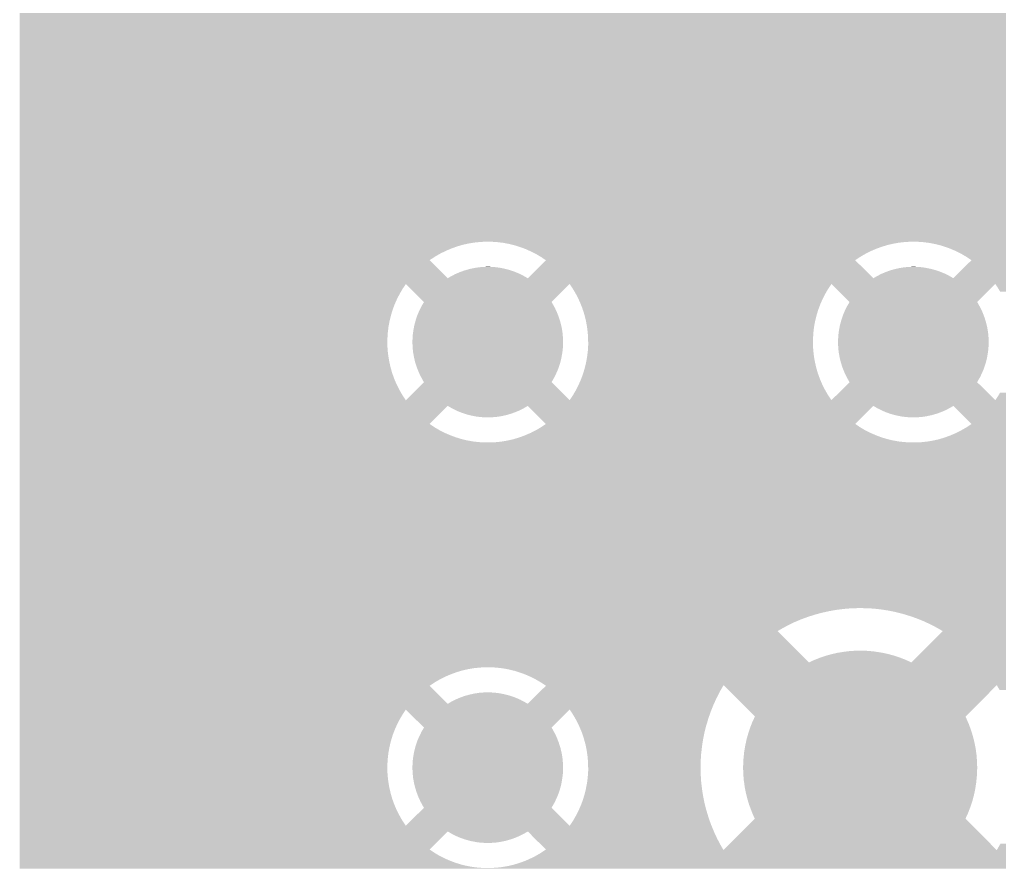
# Model space of a CAD drawing. Extents: x 295 to 953, y 10 to 290.
# Drawn here: x 660.22 to 673.09, y 111.4 to 122.55 of the extents above; entities that cross this region are included whole.
import ezdxf

# ---------------------------------------------------------------- set-up
doc = ezdxf.new("R2010")
doc.units = 0
doc.header["$LTSCALE"] = 5
doc.header["$MEASUREMENT"] = 0
doc.layers.add('PWR1', color=7, linetype='CONTINUOUS')

msp = doc.modelspace()

# ---------------------------------------------------------------- linework, layer by layer
at = {"layer": 'PWR1'}
for points in [[(660.222, 119.633), (660.222, 125.004), (712.47, 119.633), (712.47, 125.004)], [(660.222, 119.628), (660.222, 119.633), (666.261, 119.628), (666.338, 119.633)], [(660.222, 119.62), (660.222, 119.628), (666.185, 119.62), (666.261, 119.628)], [(660.222, 119.607), (660.222, 119.62), (666.109, 119.607), (666.185, 119.62)], [(660.222, 119.59), (660.222, 119.607), (666.034, 119.59), (666.109, 119.607)], [(660.222, 119.568), (660.222, 119.59), (665.961, 119.568), (666.034, 119.59)], [(660.222, 119.542), (660.222, 119.568), (665.889, 119.542), (665.961, 119.568)], [(660.222, 119.512), (660.222, 119.542), (665.818, 119.512), (665.889, 119.542)], [(660.222, 119.478), (660.222, 119.512), (665.749, 119.478), (665.818, 119.512)], [(666.415, 119.632), (666.338, 119.633), (671.917, 119.632), (671.926, 119.633)], [(666.47, 119.628), (666.415, 119.632), (671.849, 119.628), (671.917, 119.632)], [(666.491, 119.627), (666.47, 119.628), (671.837, 119.627), (671.849, 119.628)], [(666.549, 119.62), (666.491, 119.627), (671.773, 119.62), (671.837, 119.627)], [(666.568, 119.618), (666.549, 119.62), (671.76, 119.618), (671.773, 119.62)], [(666.626, 119.607), (666.568, 119.618), (671.697, 119.607), (671.76, 119.618)], [(666.643, 119.604), (666.626, 119.607), (671.684, 119.604), (671.697, 119.607)], [(666.701, 119.59), (666.643, 119.604), (671.622, 119.59), (671.684, 119.604)], [(666.718, 119.586), (666.701, 119.59), (671.609, 119.586), (671.622, 119.59)], [(666.775, 119.568), (666.718, 119.586), (671.549, 119.568), (671.609, 119.586)], [(666.791, 119.563), (666.775, 119.568), (671.535, 119.563), (671.549, 119.568)], [(666.848, 119.542), (666.791, 119.563), (671.477, 119.542), (671.535, 119.563)], [(666.863, 119.537), (666.848, 119.542), (671.463, 119.537), (671.477, 119.542)], [(666.918, 119.512), (666.863, 119.537), (671.406, 119.512), (671.463, 119.537)], [(666.933, 119.506), (666.918, 119.512), (671.393, 119.506), (671.406, 119.512)], [(672.003, 119.632), (671.926, 119.633), (712.47, 119.632), (712.47, 119.633)], [(672.079, 119.627), (672.003, 119.632), (712.47, 119.627), (712.47, 119.632)], [(672.156, 119.618), (672.079, 119.627), (712.47, 119.618), (712.47, 119.627)], [(672.231, 119.604), (672.156, 119.618), (712.47, 119.604), (712.47, 119.618)], [(672.306, 119.586), (672.231, 119.604), (712.47, 119.586), (712.47, 119.604)], [(672.379, 119.563), (672.306, 119.586), (712.47, 119.563), (712.47, 119.586)], [(672.451, 119.537), (672.379, 119.563), (712.47, 119.537), (712.47, 119.563)], [(672.463, 119.531), (672.451, 119.537), (712.47, 119.531), (712.47, 119.537)], [(672.494, 119.518), (672.463, 119.531), (696.916, 119.518), (697.148, 119.531)], [(672.521, 119.506), (672.494, 119.518), (696.868, 119.506), (696.916, 119.518)], [(660.222, 119.44), (660.222, 119.478), (665.682, 119.44), (665.749, 119.478)], [(660.222, 119.398), (660.222, 119.44), (665.618, 119.398), (665.682, 119.44)], [(660.222, 119.39), (660.222, 119.398), (665.605, 119.39), (665.618, 119.398)], [(660.222, 119.152), (660.222, 119.39), (665.843, 119.152), (665.605, 119.39)], [(666.894, 119.152), (667.132, 119.389), (671.431, 119.152), (671.193, 119.389)], [(666.987, 119.478), (666.933, 119.506), (671.337, 119.478), (671.393, 119.506)], [(667.002, 119.471), (666.987, 119.478), (671.324, 119.471), (671.337, 119.478)], [(667.054, 119.44), (667.002, 119.471), (671.27, 119.44), (671.324, 119.471)], [(667.068, 119.432), (667.054, 119.44), (671.258, 119.432), (671.27, 119.44)], [(667.118, 119.398), (667.068, 119.432), (671.206, 119.398), (671.258, 119.432)], [(667.132, 119.39), (667.118, 119.398), (671.193, 119.39), (671.206, 119.398)], [(667.132, 119.389), (667.132, 119.39), (671.193, 119.389), (671.193, 119.39)], [(672.59, 119.471), (672.521, 119.506), (696.732, 119.471), (696.868, 119.506)], [(672.608, 119.46), (672.59, 119.471), (696.69, 119.46), (696.732, 119.471)], [(672.656, 119.432), (672.608, 119.46), (696.63, 119.432), (696.69, 119.46)], [(672.72, 119.389), (672.656, 119.432), (696.54, 119.389), (696.63, 119.432)], [(672.691, 119.361), (672.72, 119.389), (696.479, 119.361), (696.54, 119.389)], [(666.023, 119.24), (666.063, 119.255), (666.716, 119.24), (666.672, 119.255)], [(666.063, 119.255), (666.086, 119.261), (666.672, 119.255), (666.653, 119.261)], [(666.086, 119.261), (666.127, 119.273), (666.653, 119.261), (666.608, 119.273)], [(666.127, 119.273), (666.151, 119.278), (666.608, 119.273), (666.588, 119.278)], [(666.151, 119.278), (666.192, 119.287), (666.588, 119.278), (666.542, 119.287)], [(666.192, 119.287), (666.217, 119.291), (666.542, 119.287), (666.523, 119.291)], [(666.217, 119.291), (666.258, 119.297), (666.523, 119.291), (666.475, 119.297)], [(666.258, 119.297), (666.286, 119.299), (666.475, 119.297), (666.457, 119.299)], [(666.286, 119.299), (666.324, 119.302), (666.457, 119.299), (666.404, 119.302)], [(666.324, 119.302), (666.391, 119.303), (666.404, 119.302), (666.391, 119.303)], [(671.611, 119.24), (671.651, 119.255), (672.304, 119.24), (672.26, 119.255)], [(671.651, 119.255), (671.674, 119.261), (672.26, 119.255), (672.241, 119.261)], [(671.674, 119.261), (671.715, 119.273), (672.241, 119.261), (672.196, 119.273)], [(671.715, 119.273), (671.739, 119.278), (672.196, 119.273), (672.176, 119.278)], [(671.739, 119.278), (671.78, 119.287), (672.176, 119.278), (672.13, 119.287)], [(671.78, 119.287), (671.805, 119.291), (672.13, 119.287), (672.111, 119.291)], [(671.805, 119.291), (671.846, 119.297), (672.111, 119.291), (672.063, 119.297)], [(671.846, 119.297), (671.874, 119.299), (672.063, 119.297), (672.045, 119.299)], [(671.874, 119.299), (671.912, 119.302), (672.045, 119.299), (671.992, 119.302)], [(671.912, 119.302), (671.979, 119.303), (671.992, 119.302), (671.979, 119.303)], [(672.553, 119.223), (672.691, 119.361), (696.291, 119.223), (696.479, 119.361)], [(660.222, 119.077), (660.222, 119.152), (696.157, 119.077), (696.226, 119.152)], [(665.843, 119.152), (665.881, 119.175), (666.894, 119.152), (666.855, 119.175)], [(665.881, 119.175), (665.901, 119.185), (666.855, 119.175), (666.837, 119.185)], [(665.901, 119.185), (665.94, 119.206), (666.837, 119.185), (666.796, 119.206)], [(665.94, 119.206), (665.961, 119.215), (666.796, 119.206), (666.777, 119.215)], [(665.961, 119.215), (666.001, 119.232), (666.777, 119.215), (666.735, 119.232)], [(666.001, 119.232), (666.023, 119.24), (666.735, 119.232), (666.716, 119.24)], [(671.431, 119.152), (671.469, 119.175), (672.482, 119.152), (672.443, 119.175)], [(671.469, 119.175), (671.489, 119.185), (672.443, 119.175), (672.425, 119.185)], [(671.489, 119.185), (671.528, 119.206), (672.425, 119.185), (672.384, 119.206)], [(671.528, 119.206), (671.549, 119.215), (672.384, 119.206), (672.365, 119.215)], [(671.549, 119.215), (671.589, 119.232), (672.365, 119.215), (672.323, 119.232)], [(671.589, 119.232), (671.611, 119.24), (672.323, 119.232), (672.304, 119.24)], [(672.482, 119.152), (672.553, 119.223), (696.226, 119.152), (696.291, 119.223)], [(660.222, 119.014), (660.222, 119.077), (665.251, 119.014), (665.293, 119.077)], [(660.222, 118.947), (660.222, 119.014), (665.212, 118.947), (665.251, 119.014)], [(665.531, 118.84), (665.293, 119.077), (667.206, 118.84), (667.444, 119.077)], [(667.47, 119.039), (667.444, 119.077), (670.856, 119.039), (670.881, 119.077)], [(667.486, 119.014), (667.47, 119.039), (670.839, 119.014), (670.856, 119.039)], [(667.51, 118.974), (667.486, 119.014), (670.815, 118.974), (670.839, 119.014)], [(671.119, 118.84), (670.881, 119.077), (672.794, 118.84), (673.032, 119.077)], [(673.05, 119.052), (673.032, 119.077), (696.133, 119.052), (696.157, 119.077)], [(673.058, 119.039), (673.05, 119.052), (696.125, 119.039), (696.133, 119.052)], [(673.098, 118.974), (673.058, 119.039), (696.085, 118.974), (696.125, 119.039)], [(660.222, 118.879), (660.222, 118.947), (665.177, 118.879), (665.212, 118.947)], [(660.222, 118.809), (660.222, 118.879), (665.146, 118.809), (665.177, 118.879)], [(667.525, 118.947), (667.51, 118.974), (670.8, 118.947), (670.815, 118.974)], [(667.547, 118.906), (667.525, 118.947), (670.779, 118.906), (670.8, 118.947)], [(667.56, 118.879), (667.547, 118.906), (670.765, 118.879), (670.779, 118.906)], [(667.579, 118.837), (667.56, 118.879), (670.746, 118.837), (670.765, 118.879)], [(660.222, 118.737), (660.222, 118.809), (665.119, 118.737), (665.146, 118.809)], [(665.468, 118.723), (665.488, 118.763), (667.269, 118.723), (667.25, 118.763)], [(665.488, 118.763), (665.497, 118.782), (667.25, 118.763), (667.239, 118.782)], [(665.497, 118.782), (665.52, 118.821), (667.239, 118.782), (667.218, 118.821)], [(665.52, 118.821), (665.531, 118.84), (667.218, 118.821), (667.206, 118.84)], [(667.591, 118.809), (667.579, 118.837), (670.734, 118.809), (670.746, 118.837)], [(667.608, 118.765), (667.591, 118.809), (670.718, 118.765), (670.734, 118.809)], [(667.617, 118.737), (667.608, 118.765), (670.707, 118.737), (670.718, 118.765)], [(671.056, 118.723), (671.076, 118.763), (672.857, 118.723), (672.838, 118.763)], [(671.076, 118.763), (671.085, 118.782), (672.838, 118.763), (672.827, 118.782)], [(671.085, 118.782), (671.108, 118.821), (672.827, 118.782), (672.806, 118.821)], [(671.108, 118.821), (671.119, 118.84), (672.806, 118.821), (672.794, 118.84)], [(660.222, 118.663), (660.222, 118.737), (665.097, 118.663), (665.119, 118.737)], [(660.222, 118.589), (660.222, 118.663), (665.079, 118.589), (665.097, 118.663)], [(665.421, 118.598), (665.435, 118.64), (667.315, 118.598), (667.302, 118.64)], [(665.435, 118.64), (665.442, 118.661), (667.302, 118.64), (667.294, 118.661)], [(665.442, 118.661), (665.459, 118.702), (667.294, 118.661), (667.278, 118.702)], [(665.459, 118.702), (665.468, 118.723), (667.278, 118.702), (667.269, 118.723)], [(667.632, 118.693), (667.617, 118.737), (670.694, 118.693), (670.707, 118.737)], [(667.64, 118.663), (667.632, 118.693), (670.685, 118.663), (670.694, 118.693)], [(667.652, 118.618), (667.64, 118.663), (670.674, 118.618), (670.685, 118.663)], [(667.658, 118.589), (667.652, 118.618), (670.667, 118.589), (670.674, 118.618)], [(671.009, 118.598), (671.023, 118.64), (672.903, 118.598), (672.89, 118.64)], [(671.023, 118.64), (671.03, 118.661), (672.89, 118.64), (672.882, 118.661)], [(671.03, 118.661), (671.047, 118.702), (672.882, 118.661), (672.866, 118.702)], [(671.047, 118.702), (671.056, 118.723), (672.866, 118.702), (672.857, 118.723)], [(660.222, 118.513), (660.222, 118.589), (665.065, 118.513), (665.079, 118.589)], [(660.222, 118.437), (660.222, 118.513), (665.056, 118.437), (665.065, 118.513)], [(665.392, 118.469), (665.4, 118.512), (667.345, 118.469), (667.338, 118.512)], [(665.4, 118.512), (665.404, 118.534), (667.338, 118.512), (667.332, 118.534)], [(665.404, 118.534), (665.416, 118.577), (667.332, 118.534), (667.322, 118.577)], [(665.416, 118.577), (665.421, 118.598), (667.322, 118.577), (667.315, 118.598)], [(667.667, 118.543), (667.658, 118.589), (670.658, 118.543), (670.667, 118.589)], [(667.672, 118.513), (667.667, 118.543), (670.653, 118.513), (670.658, 118.543)], [(667.678, 118.467), (667.672, 118.513), (670.647, 118.467), (670.653, 118.513)], [(670.98, 118.469), (670.988, 118.512), (672.933, 118.469), (672.926, 118.512)], [(670.988, 118.512), (670.992, 118.534), (672.926, 118.512), (672.92, 118.534)], [(670.992, 118.534), (671.004, 118.577), (672.92, 118.534), (672.91, 118.577)], [(671.004, 118.577), (671.009, 118.598), (672.91, 118.577), (672.903, 118.598)], [(660.222, 118.36), (660.222, 118.437), (665.051, 118.36), (665.056, 118.437)], [(660.222, 118.283), (660.222, 118.36), (665.05, 118.283), (665.051, 118.36)], [(665.38, 118.336), (665.382, 118.381), (667.357, 118.336), (667.355, 118.381)], [(665.382, 118.381), (665.383, 118.403), (667.355, 118.381), (667.353, 118.403)], [(665.383, 118.403), (665.389, 118.447), (667.353, 118.403), (667.349, 118.447)], [(665.389, 118.447), (665.392, 118.469), (667.349, 118.447), (667.345, 118.469)], [(667.681, 118.437), (667.678, 118.467), (670.644, 118.437), (670.647, 118.467)], [(667.685, 118.391), (667.681, 118.437), (670.641, 118.391), (670.644, 118.437)], [(667.686, 118.36), (667.685, 118.391), (670.639, 118.36), (670.641, 118.391)], [(667.687, 118.314), (667.686, 118.36), (670.638, 118.314), (670.639, 118.36)], [(670.968, 118.336), (670.97, 118.381), (672.945, 118.336), (672.943, 118.381)], [(670.97, 118.381), (670.971, 118.403), (672.943, 118.381), (672.941, 118.403)], [(670.971, 118.403), (670.977, 118.447), (672.941, 118.403), (672.937, 118.447)], [(670.977, 118.447), (670.98, 118.469), (672.937, 118.447), (672.933, 118.469)], [(660.222, 118.207), (660.222, 118.283), (665.054, 118.207), (665.05, 118.283)], [(665.379, 118.314), (665.38, 118.336), (667.358, 118.314), (667.357, 118.336)], [(665.38, 118.292), (665.379, 118.314), (667.357, 118.292), (667.358, 118.314)], [(665.382, 118.248), (665.38, 118.292), (667.355, 118.248), (667.357, 118.292)], [(665.384, 118.225), (665.382, 118.248), (667.354, 118.225), (667.355, 118.248)], [(665.388, 118.181), (665.384, 118.225), (667.348, 118.181), (667.354, 118.225)], [(667.683, 118.207), (667.687, 118.268), (670.642, 118.207), (670.639, 118.268)], [(667.687, 118.283), (667.687, 118.314), (670.638, 118.283), (670.638, 118.314)], [(667.687, 118.268), (667.687, 118.283), (670.639, 118.268), (670.638, 118.283)], [(670.967, 118.314), (670.968, 118.336), (672.946, 118.314), (672.945, 118.336)], [(670.968, 118.292), (670.967, 118.314), (672.945, 118.292), (672.946, 118.314)], [(670.97, 118.248), (670.968, 118.292), (672.943, 118.248), (672.945, 118.292)], [(670.972, 118.225), (670.97, 118.248), (672.942, 118.225), (672.943, 118.248)], [(670.976, 118.181), (670.972, 118.225), (672.936, 118.181), (672.942, 118.225)], [(660.222, 118.131), (660.222, 118.207), (665.063, 118.131), (665.054, 118.207)], [(660.222, 118.055), (660.222, 118.131), (665.076, 118.055), (665.063, 118.131)], [(665.392, 118.16), (665.388, 118.181), (667.345, 118.16), (667.348, 118.181)], [(665.4, 118.116), (665.392, 118.16), (667.337, 118.116), (667.345, 118.16)], [(665.405, 118.094), (665.4, 118.116), (667.333, 118.094), (667.337, 118.116)], [(667.661, 118.055), (667.672, 118.115), (670.664, 118.055), (670.653, 118.115)], [(667.672, 118.115), (667.674, 118.131), (670.653, 118.115), (670.651, 118.131)], [(667.674, 118.131), (667.682, 118.191), (670.651, 118.131), (670.644, 118.191)], [(667.682, 118.191), (667.683, 118.207), (670.644, 118.191), (670.642, 118.207)], [(670.98, 118.16), (670.976, 118.181), (672.933, 118.16), (672.936, 118.181)], [(670.988, 118.116), (670.98, 118.16), (672.925, 118.116), (672.933, 118.16)], [(670.993, 118.094), (670.988, 118.116), (672.921, 118.094), (672.925, 118.116)], [(660.222, 117.98), (660.222, 118.055), (665.093, 117.98), (665.076, 118.055)], [(660.222, 117.906), (660.222, 117.98), (665.114, 117.906), (665.093, 117.98)], [(665.415, 118.051), (665.405, 118.094), (667.322, 118.051), (667.333, 118.094)], [(665.422, 118.03), (665.415, 118.051), (667.316, 118.03), (667.322, 118.051)], [(665.435, 117.988), (665.422, 118.03), (667.302, 117.988), (667.316, 118.03)], [(665.443, 117.967), (665.435, 117.988), (667.295, 117.967), (667.302, 117.988)], [(667.64, 117.965), (667.644, 117.98), (670.685, 117.965), (670.681, 117.98)], [(667.644, 117.98), (667.658, 118.04), (670.681, 117.98), (670.667, 118.04)], [(667.658, 118.04), (667.661, 118.055), (670.667, 118.04), (670.664, 118.055)], [(671.003, 118.051), (670.993, 118.094), (672.91, 118.051), (672.921, 118.094)], [(671.01, 118.03), (671.003, 118.051), (672.904, 118.03), (672.91, 118.051)], [(671.023, 117.988), (671.01, 118.03), (672.89, 117.988), (672.904, 118.03)], [(671.031, 117.967), (671.023, 117.988), (672.883, 117.967), (672.89, 117.988)], [(660.222, 117.834), (660.222, 117.906), (665.14, 117.834), (665.114, 117.906)], [(665.459, 117.926), (665.443, 117.967), (667.278, 117.926), (667.295, 117.967)], [(665.468, 117.906), (665.459, 117.926), (667.269, 117.906), (667.278, 117.926)], [(665.487, 117.866), (665.468, 117.906), (667.25, 117.866), (667.269, 117.906)], [(665.498, 117.846), (665.487, 117.866), (667.24, 117.846), (667.25, 117.866)], [(665.519, 117.807), (665.498, 117.846), (667.217, 117.807), (667.24, 117.846)], [(667.596, 117.834), (667.618, 117.892), (670.728, 117.834), (670.708, 117.892)], [(667.618, 117.892), (667.622, 117.906), (670.708, 117.892), (670.702, 117.906)], [(667.622, 117.906), (667.64, 117.965), (670.702, 117.906), (670.685, 117.965)], [(671.047, 117.926), (671.031, 117.967), (672.866, 117.926), (672.883, 117.967)], [(671.056, 117.906), (671.047, 117.926), (672.857, 117.906), (672.866, 117.926)], [(671.075, 117.866), (671.056, 117.906), (672.838, 117.866), (672.857, 117.906)], [(671.086, 117.846), (671.075, 117.866), (672.828, 117.846), (672.838, 117.866)], [(671.107, 117.807), (671.086, 117.846), (672.805, 117.807), (672.828, 117.846)], [(660.222, 117.763), (660.222, 117.834), (665.17, 117.763), (665.14, 117.834)], [(660.222, 117.695), (660.222, 117.763), (665.204, 117.695), (665.17, 117.763)], [(665.293, 117.551), (665.531, 117.788), (667.444, 117.551), (667.206, 117.788)], [(665.531, 117.788), (665.519, 117.807), (667.206, 117.788), (667.217, 117.807)], [(667.532, 117.695), (667.56, 117.749), (670.792, 117.695), (670.765, 117.749)], [(667.56, 117.749), (667.566, 117.763), (670.765, 117.749), (670.758, 117.763)], [(667.566, 117.763), (667.591, 117.82), (670.758, 117.763), (670.734, 117.82)], [(667.591, 117.82), (667.596, 117.834), (670.734, 117.82), (670.728, 117.834)], [(670.881, 117.551), (671.119, 117.788), (673.032, 117.551), (672.794, 117.788)], [(671.119, 117.788), (671.107, 117.807), (672.794, 117.788), (672.805, 117.807)], [(660.222, 117.628), (660.222, 117.695), (665.242, 117.628), (665.204, 117.695)], [(660.222, 117.564), (660.222, 117.628), (665.284, 117.564), (665.242, 117.628)], [(667.452, 117.564), (667.487, 117.615), (670.872, 117.564), (670.839, 117.615)], [(667.487, 117.615), (667.494, 117.628), (670.839, 117.615), (670.83, 117.628)], [(667.494, 117.628), (667.525, 117.681), (670.83, 117.628), (670.8, 117.681)], [(667.525, 117.681), (667.532, 117.695), (670.8, 117.681), (670.792, 117.695)], [(673.032, 117.551), (673.075, 117.615), (696.16, 117.551), (696.11, 117.615)], [(673.075, 117.615), (673.096, 117.652), (696.11, 117.615), (696.08, 117.652)], [(660.222, 117.551), (660.222, 117.564), (665.293, 117.551), (665.284, 117.564)], [(660.222, 117.476), (660.222, 117.551), (696.219, 117.476), (696.16, 117.551)], [(660.222, 117.239), (660.222, 117.476), (665.605, 117.239), (665.843, 117.476)], [(665.882, 117.454), (665.843, 117.476), (666.856, 117.454), (666.894, 117.476)], [(665.9, 117.443), (665.882, 117.454), (666.836, 117.443), (666.856, 117.454)], [(667.132, 117.239), (666.894, 117.476), (671.193, 117.239), (671.431, 117.476)], [(667.444, 117.551), (667.452, 117.564), (670.881, 117.551), (670.872, 117.564)], [(671.47, 117.454), (671.431, 117.476), (672.444, 117.454), (672.482, 117.476)], [(671.488, 117.443), (671.47, 117.454), (672.424, 117.443), (672.444, 117.454)], [(672.489, 117.469), (672.482, 117.476), (696.225, 117.469), (696.219, 117.476)], [(672.641, 117.317), (672.489, 117.469), (696.402, 117.317), (696.225, 117.469)], [(665.941, 117.423), (665.9, 117.443), (666.797, 117.423), (666.836, 117.443)], [(665.96, 117.413), (665.941, 117.423), (666.776, 117.413), (666.797, 117.423)], [(666.002, 117.396), (665.96, 117.413), (666.736, 117.396), (666.776, 117.413)], [(666.021, 117.388), (666.002, 117.396), (666.714, 117.388), (666.736, 117.396)], [(666.065, 117.373), (666.021, 117.388), (666.674, 117.373), (666.714, 117.388)], [(666.084, 117.367), (666.065, 117.373), (666.651, 117.367), (666.674, 117.373)], [(666.129, 117.355), (666.084, 117.367), (666.61, 117.355), (666.651, 117.367)], [(666.149, 117.35), (666.129, 117.355), (666.586, 117.35), (666.61, 117.355)], [(666.195, 117.341), (666.149, 117.35), (666.545, 117.341), (666.586, 117.35)], [(666.214, 117.337), (666.195, 117.341), (666.52, 117.337), (666.545, 117.341)], [(666.262, 117.331), (666.214, 117.337), (666.479, 117.331), (666.52, 117.337)], [(666.28, 117.329), (666.262, 117.331), (666.451, 117.329), (666.479, 117.331)], [(666.333, 117.326), (666.28, 117.329), (666.413, 117.326), (666.451, 117.329)], [(666.346, 117.325), (666.333, 117.326), (666.346, 117.325), (666.413, 117.326)], [(671.529, 117.423), (671.488, 117.443), (672.385, 117.423), (672.424, 117.443)], [(671.548, 117.413), (671.529, 117.423), (672.364, 117.413), (672.385, 117.423)], [(671.59, 117.396), (671.548, 117.413), (672.324, 117.396), (672.364, 117.413)], [(671.609, 117.388), (671.59, 117.396), (672.302, 117.388), (672.324, 117.396)], [(671.653, 117.373), (671.609, 117.388), (672.262, 117.373), (672.302, 117.388)], [(671.672, 117.367), (671.653, 117.373), (672.239, 117.367), (672.262, 117.373)], [(671.717, 117.355), (671.672, 117.367), (672.198, 117.355), (672.239, 117.367)], [(671.737, 117.35), (671.717, 117.355), (672.174, 117.35), (672.198, 117.355)], [(671.783, 117.341), (671.737, 117.35), (672.133, 117.341), (672.174, 117.35)], [(671.802, 117.337), (671.783, 117.341), (672.108, 117.337), (672.133, 117.341)], [(671.85, 117.331), (671.802, 117.337), (672.067, 117.331), (672.108, 117.337)], [(671.868, 117.329), (671.85, 117.331), (672.039, 117.329), (672.067, 117.331)], [(671.921, 117.326), (671.868, 117.329), (672.001, 117.326), (672.039, 117.329)], [(671.934, 117.325), (671.921, 117.326), (671.934, 117.325), (672.001, 117.326)], [(660.222, 117.196), (660.222, 117.239), (665.669, 117.196), (665.605, 117.239)], [(660.222, 117.157), (660.222, 117.196), (665.735, 117.157), (665.669, 117.196)], [(667.055, 117.188), (667.067, 117.196), (671.271, 117.188), (671.257, 117.196)], [(667.067, 117.196), (667.119, 117.23), (671.257, 117.196), (671.207, 117.23)], [(667.119, 117.23), (667.132, 117.239), (671.207, 117.23), (671.193, 117.239)], [(672.72, 117.239), (672.641, 117.317), (696.541, 117.239), (696.402, 117.317)], [(672.643, 117.188), (672.665, 117.202), (696.647, 117.188), (696.605, 117.202)], [(672.665, 117.202), (672.707, 117.23), (696.605, 117.202), (696.556, 117.23)], [(672.707, 117.23), (672.72, 117.239), (696.556, 117.23), (696.541, 117.239)], [(660.222, 117.122), (660.222, 117.157), (665.804, 117.122), (665.735, 117.157)], [(660.222, 117.092), (660.222, 117.122), (665.874, 117.092), (665.804, 117.122)], [(660.222, 117.065), (660.222, 117.092), (665.946, 117.065), (665.874, 117.092)], [(666.79, 117.065), (666.849, 117.086), (671.534, 117.065), (671.478, 117.086)], [(666.849, 117.086), (666.862, 117.092), (671.478, 117.086), (671.462, 117.092)], [(666.862, 117.092), (666.919, 117.116), (671.462, 117.092), (671.407, 117.116)], [(666.919, 117.116), (666.933, 117.122), (671.407, 117.116), (671.392, 117.122)], [(666.933, 117.122), (666.988, 117.15), (671.392, 117.122), (671.338, 117.15)], [(666.988, 117.15), (667.001, 117.157), (671.338, 117.15), (671.323, 117.157)], [(667.001, 117.157), (667.055, 117.188), (671.323, 117.157), (671.271, 117.188)], [(672.364, 117.06), (672.437, 117.086), (712.47, 117.06), (712.47, 117.086)], [(672.437, 117.086), (672.462, 117.097), (712.47, 117.086), (712.47, 117.097)], [(672.462, 117.097), (672.507, 117.116), (697.057, 117.097), (696.915, 117.116)], [(672.507, 117.116), (672.531, 117.128), (696.915, 117.116), (696.826, 117.128)], [(672.531, 117.128), (672.576, 117.15), (696.826, 117.128), (696.76, 117.15)], [(672.576, 117.15), (672.643, 117.188), (696.76, 117.15), (696.647, 117.188)], [(660.222, 117.042), (660.222, 117.065), (666.019, 117.042), (665.946, 117.065)], [(660.222, 117.024), (660.222, 117.042), (666.094, 117.024), (666.019, 117.042)], [(660.222, 117.01), (660.222, 117.024), (666.17, 117.01), (666.094, 117.024)], [(660.222, 117.001), (660.222, 117.01), (666.246, 117.001), (666.17, 117.01)], [(660.222, 116.996), (660.222, 117.001), (666.322, 116.996), (666.246, 117.001)], [(660.222, 114.821), (660.222, 116.996), (712.47, 114.821), (712.47, 116.996)], [(660.222, 116.996), (660.222, 116.996), (666.399, 116.996), (666.322, 116.996)], [(666.399, 116.996), (666.408, 116.996), (671.987, 116.996), (671.91, 116.996)], [(666.408, 116.996), (666.476, 117), (671.91, 116.996), (671.855, 117)], [(666.476, 117), (666.488, 117.001), (671.855, 117), (671.834, 117.001)], [(666.488, 117.001), (666.552, 117.008), (671.834, 117.001), (671.776, 117.008)], [(666.552, 117.008), (666.565, 117.01), (671.776, 117.008), (671.758, 117.01)], [(666.565, 117.01), (666.628, 117.021), (671.758, 117.01), (671.699, 117.021)], [(666.628, 117.021), (666.641, 117.024), (671.699, 117.021), (671.682, 117.024)], [(666.641, 117.024), (666.703, 117.038), (671.682, 117.024), (671.624, 117.038)], [(666.703, 117.038), (666.716, 117.042), (671.624, 117.038), (671.607, 117.042)], [(666.716, 117.042), (666.776, 117.06), (671.607, 117.042), (671.55, 117.06)], [(666.776, 117.06), (666.79, 117.065), (671.55, 117.06), (671.534, 117.065)], [(671.987, 116.996), (672.064, 117), (712.47, 116.996), (712.47, 117)], [(672.064, 117), (672.14, 117.008), (712.47, 117), (712.47, 117.008)], [(672.14, 117.008), (672.216, 117.021), (712.47, 117.008), (712.47, 117.021)], [(672.216, 117.021), (672.291, 117.038), (712.47, 117.021), (712.47, 117.038)], [(672.291, 117.038), (672.364, 117.06), (712.47, 117.038), (712.47, 117.06)], [(660.222, 114.818), (660.222, 114.821), (671.138, 114.818), (671.235, 114.821)], [(660.222, 114.81), (660.222, 114.818), (671.041, 114.81), (671.138, 114.818)], [(660.222, 114.798), (660.222, 114.81), (670.945, 114.798), (671.041, 114.81)], [(660.222, 114.781), (660.222, 114.798), (670.85, 114.781), (670.945, 114.798)], [(660.222, 114.76), (660.222, 114.781), (670.756, 114.76), (670.85, 114.781)], [(660.222, 114.735), (660.222, 114.76), (670.662, 114.735), (670.756, 114.76)], [(671.331, 114.82), (671.235, 114.821), (712.47, 114.82), (712.47, 114.821)], [(671.428, 114.815), (671.331, 114.82), (712.47, 114.815), (712.47, 114.82)], [(671.524, 114.805), (671.428, 114.815), (712.47, 114.805), (712.47, 114.815)], [(671.62, 114.79), (671.524, 114.805), (712.47, 114.79), (712.47, 114.805)], [(671.715, 114.771), (671.62, 114.79), (712.47, 114.771), (712.47, 114.79)], [(671.809, 114.748), (671.715, 114.771), (712.47, 114.748), (712.47, 114.771)], [(660.222, 114.705), (660.222, 114.735), (670.57, 114.705), (670.662, 114.735)], [(660.222, 114.672), (660.222, 114.705), (670.479, 114.672), (670.57, 114.705)], [(660.222, 114.634), (660.222, 114.672), (670.39, 114.634), (670.479, 114.672)], [(660.222, 114.591), (660.222, 114.634), (670.303, 114.591), (670.39, 114.634)], [(671.901, 114.72), (671.809, 114.748), (712.47, 114.72), (712.47, 114.748)], [(671.993, 114.689), (671.901, 114.72), (712.47, 114.689), (712.47, 114.72)], [(672.083, 114.653), (671.993, 114.689), (712.47, 114.653), (712.47, 114.689)], [(672.171, 114.612), (672.083, 114.653), (712.47, 114.612), (712.47, 114.653)], [(660.222, 114.545), (660.222, 114.591), (670.218, 114.545), (670.303, 114.591)], [(660.222, 114.52), (660.222, 114.545), (670.175, 114.52), (670.218, 114.545)], [(660.222, 114.108), (660.222, 114.52), (670.587, 114.108), (670.175, 114.52)], [(671.929, 114.108), (672.341, 114.52), (712.47, 114.108), (712.47, 114.52)], [(672.257, 114.568), (672.171, 114.612), (712.47, 114.568), (712.47, 114.612)], [(672.341, 114.52), (672.257, 114.568), (712.47, 114.52), (712.47, 114.568)], [(670.96, 114.234), (670.982, 114.237), (671.554, 114.234), (671.537, 114.237)], [(670.982, 114.237), (671.042, 114.247), (671.537, 114.237), (671.472, 114.247)], [(671.042, 114.247), (671.065, 114.25), (671.472, 114.247), (671.455, 114.25)], [(671.065, 114.25), (671.124, 114.257), (671.455, 114.25), (671.388, 114.257)], [(671.124, 114.257), (671.151, 114.259), (671.388, 114.257), (671.372, 114.259)], [(671.151, 114.259), (671.207, 114.262), (671.372, 114.259), (671.301, 114.262)], [(671.207, 114.262), (671.29, 114.262), (671.301, 114.262), (671.29, 114.262)], [(660.222, 114.045), (660.222, 114.108), (712.47, 114.045), (712.47, 114.108)], [(670.587, 114.108), (670.644, 114.135), (671.929, 114.108), (671.871, 114.135)], [(670.644, 114.135), (670.664, 114.143), (671.871, 114.135), (671.854, 114.143)], [(670.664, 114.143), (670.721, 114.166), (671.854, 114.143), (671.794, 114.166)], [(670.721, 114.166), (670.741, 114.173), (671.794, 114.166), (671.776, 114.173)], [(670.741, 114.173), (670.799, 114.193), (671.776, 114.173), (671.715, 114.193)], [(670.799, 114.193), (670.82, 114.199), (671.715, 114.193), (671.698, 114.199)], [(670.82, 114.199), (670.879, 114.215), (671.698, 114.199), (671.636, 114.215)], [(670.879, 114.215), (670.9, 114.22), (671.636, 114.215), (671.618, 114.22)], [(670.9, 114.22), (670.96, 114.234), (671.618, 114.22), (671.554, 114.234)], [(660.222, 114.04), (660.222, 114.045), (666.261, 114.04), (666.338, 114.045)], [(660.222, 114.032), (660.222, 114.04), (666.185, 114.032), (666.261, 114.04)], [(660.222, 114.019), (660.222, 114.032), (666.109, 114.019), (666.185, 114.032)], [(660.222, 114.002), (660.222, 114.019), (666.034, 114.002), (666.109, 114.019)], [(660.222, 113.98), (660.222, 114.002), (665.961, 113.98), (666.034, 114.002)], [(660.222, 113.954), (660.222, 113.98), (665.889, 113.954), (665.961, 113.98)], [(666.415, 114.044), (666.338, 114.045), (712.47, 114.044), (712.47, 114.045)], [(666.491, 114.039), (666.415, 114.044), (712.47, 114.039), (712.47, 114.044)], [(666.568, 114.03), (666.491, 114.039), (712.47, 114.03), (712.47, 114.039)], [(666.643, 114.016), (666.568, 114.03), (712.47, 114.016), (712.47, 114.03)], [(666.718, 113.998), (666.643, 114.016), (712.47, 113.998), (712.47, 114.016)], [(666.791, 113.975), (666.718, 113.998), (712.47, 113.975), (712.47, 113.998)], [(660.222, 113.924), (660.222, 113.954), (665.818, 113.924), (665.889, 113.954)], [(660.222, 113.89), (660.222, 113.924), (665.749, 113.89), (665.818, 113.924)], [(660.222, 113.852), (660.222, 113.89), (665.682, 113.852), (665.749, 113.89)], [(660.222, 113.81), (660.222, 113.852), (665.618, 113.81), (665.682, 113.852)], [(666.863, 113.949), (666.791, 113.975), (712.47, 113.949), (712.47, 113.975)], [(666.933, 113.918), (666.863, 113.949), (712.47, 113.918), (712.47, 113.949)], [(667.002, 113.883), (666.933, 113.918), (712.47, 113.883), (712.47, 113.918)], [(667.068, 113.844), (667.002, 113.883), (712.47, 113.844), (712.47, 113.883)], [(660.222, 113.802), (660.222, 113.81), (665.605, 113.802), (665.618, 113.81)], [(660.222, 113.564), (660.222, 113.802), (665.843, 113.564), (665.605, 113.802)], [(666.969, 113.639), (667.055, 113.725), (669.372, 113.639), (669.416, 113.725)], [(667.055, 113.725), (667.132, 113.801), (669.416, 113.725), (669.46, 113.801)], [(667.121, 113.809), (667.068, 113.844), (712.47, 113.809), (712.47, 113.844)], [(667.132, 113.801), (667.121, 113.809), (669.46, 113.801), (669.464, 113.809)], [(669.876, 113.397), (669.464, 113.809), (672.641, 113.397), (673.052, 113.809)], [(673.089, 113.746), (673.052, 113.809), (712.47, 113.746), (712.47, 113.809)], [(665.881, 113.587), (665.901, 113.597), (666.855, 113.587), (666.837, 113.597)], [(665.901, 113.597), (665.94, 113.618), (666.837, 113.597), (666.796, 113.618)], [(665.94, 113.618), (665.961, 113.627), (666.796, 113.618), (666.777, 113.627)], [(665.961, 113.627), (666.001, 113.644), (666.777, 113.627), (666.735, 113.644)], [(666.001, 113.644), (666.023, 113.652), (666.735, 113.644), (666.716, 113.652)], [(666.023, 113.652), (666.063, 113.667), (666.716, 113.652), (666.672, 113.667)], [(666.063, 113.667), (666.086, 113.673), (666.672, 113.667), (666.653, 113.673)], [(666.086, 113.673), (666.127, 113.685), (666.653, 113.673), (666.608, 113.685)], [(666.127, 113.685), (666.151, 113.69), (666.608, 113.685), (666.588, 113.69)], [(666.151, 113.69), (666.192, 113.699), (666.588, 113.69), (666.542, 113.699)], [(666.192, 113.699), (666.217, 113.703), (666.542, 113.699), (666.523, 113.703)], [(666.217, 113.703), (666.258, 113.709), (666.523, 113.703), (666.475, 113.709)], [(666.258, 113.709), (666.286, 113.711), (666.475, 113.709), (666.457, 113.711)], [(666.286, 113.711), (666.324, 113.714), (666.457, 113.711), (666.404, 113.714)], [(666.324, 113.714), (666.391, 113.715), (666.404, 113.714), (666.391, 113.715)], [(666.894, 113.564), (666.969, 113.639), (669.338, 113.564), (669.372, 113.639)], [(660.222, 113.551), (660.222, 113.564), (669.332, 113.551), (669.338, 113.564)], [(660.222, 113.489), (660.222, 113.551), (669.307, 113.489), (669.332, 113.551)], [(660.222, 113.426), (660.222, 113.489), (665.251, 113.426), (665.293, 113.489)], [(665.531, 113.252), (665.293, 113.489), (667.206, 113.252), (667.444, 113.489)], [(665.843, 113.564), (665.881, 113.587), (666.894, 113.564), (666.855, 113.587)], [(667.463, 113.461), (667.444, 113.489), (669.296, 113.461), (669.307, 113.489)], [(660.222, 113.359), (660.222, 113.426), (665.212, 113.359), (665.251, 113.426)], [(660.222, 113.291), (660.222, 113.359), (665.177, 113.291), (665.212, 113.359)], [(667.47, 113.451), (667.463, 113.461), (669.292, 113.451), (669.296, 113.461)], [(667.51, 113.386), (667.47, 113.451), (669.27, 113.386), (669.292, 113.451)], [(667.519, 113.37), (667.51, 113.386), (669.264, 113.37), (669.27, 113.386)], [(667.547, 113.318), (667.519, 113.37), (669.249, 113.318), (669.264, 113.37)], [(669.841, 113.322), (669.863, 113.369), (672.674, 113.322), (672.654, 113.369)], [(669.863, 113.369), (669.876, 113.397), (672.654, 113.369), (672.64, 113.397)], [(669.876, 113.397), (669.876, 113.397), (672.64, 113.397), (672.641, 113.397)], [(660.222, 113.221), (660.222, 113.291), (665.146, 113.221), (665.177, 113.291)], [(660.222, 113.149), (660.222, 113.221), (665.119, 113.149), (665.146, 113.221)], [(665.497, 113.194), (665.52, 113.233), (667.239, 113.194), (667.218, 113.233)], [(665.52, 113.233), (665.531, 113.252), (667.218, 113.233), (667.206, 113.252)], [(667.566, 113.277), (667.547, 113.318), (669.236, 113.277), (669.249, 113.318)], [(667.579, 113.249), (667.566, 113.277), (669.229, 113.249), (669.236, 113.277)], [(667.606, 113.183), (667.579, 113.249), (669.213, 113.183), (669.229, 113.249)], [(669.786, 113.166), (669.802, 113.215), (672.73, 113.166), (672.715, 113.215)], [(669.802, 113.215), (669.811, 113.245), (672.715, 113.215), (672.704, 113.245)], [(669.811, 113.245), (669.83, 113.293), (672.704, 113.245), (672.687, 113.293)], [(669.83, 113.293), (669.841, 113.322), (672.687, 113.293), (672.674, 113.322)], [(660.222, 113.075), (660.222, 113.149), (665.097, 113.075), (665.119, 113.149)], [(665.442, 113.073), (665.459, 113.114), (667.294, 113.073), (667.278, 113.114)], [(665.459, 113.114), (665.468, 113.135), (667.278, 113.114), (667.269, 113.135)], [(665.468, 113.135), (665.488, 113.175), (667.269, 113.135), (667.25, 113.175)], [(665.488, 113.175), (665.497, 113.194), (667.25, 113.175), (667.239, 113.194)], [(667.608, 113.177), (667.606, 113.183), (669.212, 113.177), (669.213, 113.183)], [(667.632, 113.105), (667.608, 113.177), (669.197, 113.105), (669.212, 113.177)], [(667.636, 113.088), (667.632, 113.105), (669.194, 113.088), (669.197, 113.105)], [(667.652, 113.03), (667.636, 113.088), (669.185, 113.03), (669.194, 113.088)], [(669.758, 113.055), (669.764, 113.086), (672.759, 113.055), (672.752, 113.086)], [(669.764, 113.086), (669.777, 113.136), (672.752, 113.086), (672.739, 113.136)], [(669.777, 113.136), (669.786, 113.166), (672.739, 113.136), (672.73, 113.166)], [(660.222, 113.001), (660.222, 113.075), (665.079, 113.001), (665.097, 113.075)], [(660.222, 112.925), (660.222, 113.001), (665.065, 112.925), (665.079, 113.001)], [(665.404, 112.946), (665.416, 112.989), (667.332, 112.946), (667.322, 112.989)], [(665.416, 112.989), (665.421, 113.01), (667.322, 112.989), (667.315, 113.01)], [(665.421, 113.01), (665.435, 113.052), (667.315, 113.01), (667.302, 113.052)], [(665.435, 113.052), (665.442, 113.073), (667.302, 113.052), (667.294, 113.073)], [(667.66, 112.992), (667.652, 113.03), (669.18, 112.992), (669.185, 113.03)], [(667.667, 112.955), (667.66, 112.992), (669.176, 112.955), (669.18, 112.992)], [(667.676, 112.896), (667.667, 112.955), (669.169, 112.896), (669.176, 112.955)], [(669.734, 112.923), (669.742, 112.974), (672.782, 112.923), (672.775, 112.974)], [(669.742, 112.974), (669.747, 113.005), (672.775, 112.974), (672.769, 113.005)], [(669.747, 113.005), (669.758, 113.055), (672.769, 113.005), (672.759, 113.055)], [(660.222, 112.849), (660.222, 112.925), (665.056, 112.849), (665.065, 112.925)], [(660.222, 112.772), (660.222, 112.849), (665.051, 112.772), (665.056, 112.849)], [(665.383, 112.815), (665.389, 112.859), (667.353, 112.815), (667.349, 112.859)], [(665.389, 112.859), (665.392, 112.881), (667.349, 112.859), (667.345, 112.881)], [(665.392, 112.881), (665.4, 112.924), (667.345, 112.881), (667.338, 112.924)], [(665.4, 112.924), (665.404, 112.946), (667.338, 112.924), (667.332, 112.946)], [(667.678, 112.879), (667.676, 112.896), (669.168, 112.879), (669.169, 112.896)], [(667.685, 112.803), (667.678, 112.879), (669.164, 112.803), (669.168, 112.879)], [(669.724, 112.809), (669.726, 112.84), (672.793, 112.809), (672.79, 112.84)], [(669.726, 112.84), (669.731, 112.892), (672.79, 112.84), (672.786, 112.892)], [(669.731, 112.892), (669.734, 112.923), (672.786, 112.892), (672.782, 112.923)], [(660.222, 112.695), (660.222, 112.772), (665.05, 112.695), (665.051, 112.772)], [(660.222, 112.619), (660.222, 112.695), (665.054, 112.619), (665.05, 112.695)], [(665.379, 112.726), (665.38, 112.748), (667.358, 112.726), (667.357, 112.748)], [(665.38, 112.704), (665.379, 112.726), (667.357, 112.704), (667.358, 112.726)], [(665.38, 112.748), (665.382, 112.793), (667.357, 112.748), (667.355, 112.793)], [(665.382, 112.66), (665.38, 112.704), (667.355, 112.66), (667.357, 112.704)], [(665.382, 112.793), (665.383, 112.815), (667.355, 112.793), (667.353, 112.815)], [(667.685, 112.799), (667.685, 112.803), (669.164, 112.799), (669.164, 112.803)], [(667.687, 112.726), (667.685, 112.799), (669.163, 112.726), (669.164, 112.799)], [(667.687, 112.68), (667.687, 112.726), (669.164, 112.68), (669.163, 112.726)], [(669.721, 112.726), (669.722, 112.758), (672.795, 112.726), (672.794, 112.758)], [(669.722, 112.695), (669.721, 112.726), (672.794, 112.695), (672.795, 112.726)], [(669.722, 112.758), (669.724, 112.809), (672.794, 112.758), (672.793, 112.809)], [(669.724, 112.643), (669.722, 112.695), (672.792, 112.643), (672.794, 112.695)], [(660.222, 112.543), (660.222, 112.619), (665.063, 112.543), (665.054, 112.619)], [(665.384, 112.637), (665.382, 112.66), (667.354, 112.637), (667.355, 112.66)], [(665.388, 112.593), (665.384, 112.637), (667.348, 112.593), (667.354, 112.637)], [(665.392, 112.572), (665.388, 112.593), (667.345, 112.572), (667.348, 112.593)], [(665.4, 112.528), (665.392, 112.572), (667.337, 112.528), (667.345, 112.572)], [(667.673, 112.533), (667.682, 112.603), (669.171, 112.533), (669.167, 112.603)], [(667.682, 112.603), (667.683, 112.629), (669.167, 112.603), (669.165, 112.629)], [(667.683, 112.629), (667.687, 112.68), (669.165, 112.629), (669.164, 112.68)], [(669.726, 112.612), (669.724, 112.643), (672.79, 112.612), (672.792, 112.643)], [(669.73, 112.561), (669.726, 112.612), (672.785, 112.561), (672.79, 112.612)], [(660.222, 112.467), (660.222, 112.543), (665.076, 112.467), (665.063, 112.543)], [(660.222, 112.392), (660.222, 112.467), (665.093, 112.392), (665.076, 112.467)], [(665.405, 112.506), (665.4, 112.528), (667.333, 112.506), (667.337, 112.528)], [(665.415, 112.463), (665.405, 112.506), (667.322, 112.463), (667.333, 112.506)], [(665.422, 112.442), (665.415, 112.463), (667.316, 112.442), (667.322, 112.463)], [(665.435, 112.4), (665.422, 112.442), (667.302, 112.4), (667.316, 112.442)], [(667.64, 112.377), (667.655, 112.437), (669.192, 112.377), (669.183, 112.437)], [(667.655, 112.437), (667.658, 112.452), (669.183, 112.437), (669.181, 112.452)], [(667.658, 112.452), (667.672, 112.527), (669.181, 112.452), (669.172, 112.527)], [(667.672, 112.527), (667.673, 112.533), (669.172, 112.527), (669.171, 112.533)], [(669.735, 112.529), (669.73, 112.561), (672.782, 112.529), (672.785, 112.561)], [(669.741, 112.479), (669.735, 112.529), (672.774, 112.479), (672.782, 112.529)], [(669.747, 112.448), (669.741, 112.479), (672.769, 112.448), (672.774, 112.479)], [(669.757, 112.397), (669.747, 112.448), (672.759, 112.397), (672.769, 112.448)], [(660.222, 112.318), (660.222, 112.392), (665.114, 112.318), (665.093, 112.392)], [(660.222, 112.246), (660.222, 112.318), (665.14, 112.246), (665.114, 112.318)], [(665.443, 112.379), (665.435, 112.4), (667.295, 112.379), (667.302, 112.4)], [(665.459, 112.338), (665.443, 112.379), (667.278, 112.338), (667.295, 112.379)], [(665.468, 112.318), (665.459, 112.338), (667.269, 112.318), (667.278, 112.338)], [(665.487, 112.278), (665.468, 112.318), (667.25, 112.278), (667.269, 112.318)], [(667.618, 112.304), (667.629, 112.341), (669.206, 112.304), (669.198, 112.341)], [(667.629, 112.341), (667.64, 112.377), (669.198, 112.341), (669.192, 112.377)], [(669.765, 112.366), (669.757, 112.397), (672.752, 112.366), (672.759, 112.397)], [(669.777, 112.317), (669.765, 112.366), (672.739, 112.317), (672.752, 112.366)], [(669.786, 112.286), (669.777, 112.317), (672.731, 112.286), (672.739, 112.317)], [(660.222, 112.175), (660.222, 112.246), (665.17, 112.175), (665.14, 112.246)], [(665.293, 111.963), (665.531, 112.2), (667.444, 111.963), (667.206, 112.2)], [(665.498, 112.258), (665.487, 112.278), (667.24, 112.258), (667.25, 112.278)], [(665.519, 112.219), (665.498, 112.258), (667.217, 112.219), (667.24, 112.258)], [(665.531, 112.2), (665.519, 112.219), (667.206, 112.2), (667.217, 112.219)], [(667.56, 112.161), (667.591, 112.232), (669.24, 112.161), (669.222, 112.232)], [(667.591, 112.232), (667.597, 112.246), (669.222, 112.232), (669.218, 112.246)], [(667.597, 112.246), (667.618, 112.304), (669.218, 112.246), (669.206, 112.304)], [(669.801, 112.237), (669.786, 112.286), (672.714, 112.237), (672.731, 112.286)], [(669.812, 112.208), (669.801, 112.237), (672.705, 112.208), (672.714, 112.237)], [(669.83, 112.16), (669.812, 112.208), (672.686, 112.16), (672.705, 112.208)], [(660.222, 112.107), (660.222, 112.175), (665.204, 112.107), (665.17, 112.175)], [(660.222, 112.04), (660.222, 112.107), (665.242, 112.04), (665.204, 112.107)], [(667.487, 112.027), (667.506, 112.06), (669.283, 112.027), (669.271, 112.06)], [(667.506, 112.06), (667.525, 112.093), (669.271, 112.06), (669.261, 112.093)], [(667.525, 112.093), (667.556, 112.153), (669.261, 112.093), (669.243, 112.153)], [(667.556, 112.153), (667.56, 112.161), (669.243, 112.153), (669.24, 112.161)], [(669.464, 111.643), (669.876, 112.055), (673.052, 111.643), (672.641, 112.055)], [(669.842, 112.13), (669.83, 112.16), (672.675, 112.13), (672.686, 112.16)], [(669.862, 112.083), (669.842, 112.13), (672.653, 112.083), (672.675, 112.13)], [(669.876, 112.055), (669.862, 112.083), (672.64, 112.055), (672.653, 112.083)], [(669.876, 112.055), (669.876, 112.055), (672.641, 112.055), (672.64, 112.055)], [(660.222, 111.976), (660.222, 112.04), (665.284, 111.976), (665.242, 112.04)], [(660.222, 111.963), (660.222, 111.976), (665.293, 111.963), (665.284, 111.976)], [(660.222, 111.888), (660.222, 111.963), (669.338, 111.888), (669.307, 111.963)], [(667.444, 111.963), (667.448, 111.969), (669.307, 111.963), (669.304, 111.969)], [(667.448, 111.969), (667.487, 112.027), (669.304, 111.969), (669.283, 112.027)], [(660.222, 111.651), (660.222, 111.888), (665.605, 111.651), (665.843, 111.888)], [(665.882, 111.866), (665.843, 111.888), (666.856, 111.866), (666.894, 111.888)], [(665.9, 111.855), (665.882, 111.866), (666.836, 111.855), (666.856, 111.866)], [(665.941, 111.835), (665.9, 111.855), (666.797, 111.835), (666.836, 111.855)], [(665.96, 111.825), (665.941, 111.835), (666.776, 111.825), (666.797, 111.835)], [(666.002, 111.808), (665.96, 111.825), (666.736, 111.808), (666.776, 111.825)], [(666.021, 111.8), (666.002, 111.808), (666.714, 111.8), (666.736, 111.808)], [(666.065, 111.785), (666.021, 111.8), (666.674, 111.785), (666.714, 111.8)], [(666.903, 111.88), (666.894, 111.888), (669.341, 111.88), (669.338, 111.888)], [(666.99, 111.792), (666.903, 111.88), (669.382, 111.792), (669.341, 111.88)], [(666.084, 111.779), (666.065, 111.785), (666.651, 111.779), (666.674, 111.785)], [(666.129, 111.767), (666.084, 111.779), (666.61, 111.767), (666.651, 111.779)], [(666.149, 111.762), (666.129, 111.767), (666.586, 111.762), (666.61, 111.767)], [(666.195, 111.753), (666.149, 111.762), (666.545, 111.753), (666.586, 111.762)], [(666.214, 111.749), (666.195, 111.753), (666.52, 111.749), (666.545, 111.753)], [(666.262, 111.743), (666.214, 111.749), (666.479, 111.743), (666.52, 111.749)], [(666.28, 111.741), (666.262, 111.743), (666.451, 111.741), (666.479, 111.743)], [(666.333, 111.738), (666.28, 111.741), (666.413, 111.738), (666.451, 111.741)], [(666.346, 111.737), (666.333, 111.738), (666.346, 111.737), (666.413, 111.738)], [(667.076, 111.707), (666.99, 111.792), (669.427, 111.707), (669.382, 111.792)], [(667.132, 111.651), (667.076, 111.707), (669.46, 111.651), (669.427, 111.707)], [(673.052, 111.643), (673.1, 111.727), (690.306, 111.643), (690.51, 111.727)], [(660.222, 111.608), (660.222, 111.651), (665.669, 111.608), (665.605, 111.651)], [(660.222, 111.569), (660.222, 111.608), (665.735, 111.569), (665.669, 111.608)], [(660.222, 111.534), (660.222, 111.569), (665.804, 111.534), (665.735, 111.569)], [(666.919, 111.528), (666.988, 111.562), (690.026, 111.528), (690.109, 111.562)], [(666.988, 111.562), (667.055, 111.6), (690.109, 111.562), (690.201, 111.6)], [(667.055, 111.6), (667.119, 111.642), (690.201, 111.6), (690.302, 111.642)], [(667.119, 111.642), (667.121, 111.643), (690.302, 111.642), (690.306, 111.643)], [(667.121, 111.643), (667.132, 111.651), (669.464, 111.643), (669.46, 111.651)], [(660.222, 111.504), (660.222, 111.534), (665.874, 111.504), (665.804, 111.534)], [(660.222, 111.477), (660.222, 111.504), (665.946, 111.477), (665.874, 111.504)], [(660.222, 111.454), (660.222, 111.477), (666.019, 111.454), (665.946, 111.477)], [(660.222, 111.436), (660.222, 111.454), (666.094, 111.436), (666.019, 111.454)], [(660.222, 111.422), (660.222, 111.436), (666.17, 111.422), (666.094, 111.436)], [(660.222, 111.413), (660.222, 111.422), (666.246, 111.413), (666.17, 111.422)], [(660.222, 111.408), (660.222, 111.413), (666.322, 111.408), (666.246, 111.413)], [(660.222, 111.399), (660.222, 111.408), (689.771, 111.399), (689.789, 111.408)], [(660.222, 111.408), (660.222, 111.408), (666.399, 111.408), (666.322, 111.408)], [(666.399, 111.408), (666.476, 111.412), (689.789, 111.408), (689.796, 111.412)], [(666.476, 111.412), (666.552, 111.42), (689.796, 111.412), (689.813, 111.42)], [(666.552, 111.42), (666.628, 111.433), (689.813, 111.42), (689.837, 111.433)], [(666.628, 111.433), (666.703, 111.45), (689.837, 111.433), (689.87, 111.45)], [(666.703, 111.45), (666.776, 111.472), (689.87, 111.45), (689.912, 111.472)], [(666.776, 111.472), (666.849, 111.498), (689.912, 111.472), (689.962, 111.498)], [(666.849, 111.498), (666.887, 111.514), (689.962, 111.498), (689.993, 111.514)], [(666.887, 111.514), (666.919, 111.528), (689.993, 111.514), (690.026, 111.528)]]:
    msp.add_solid(points, dxfattribs=at)

doc.saveas('drawing.dxf')
